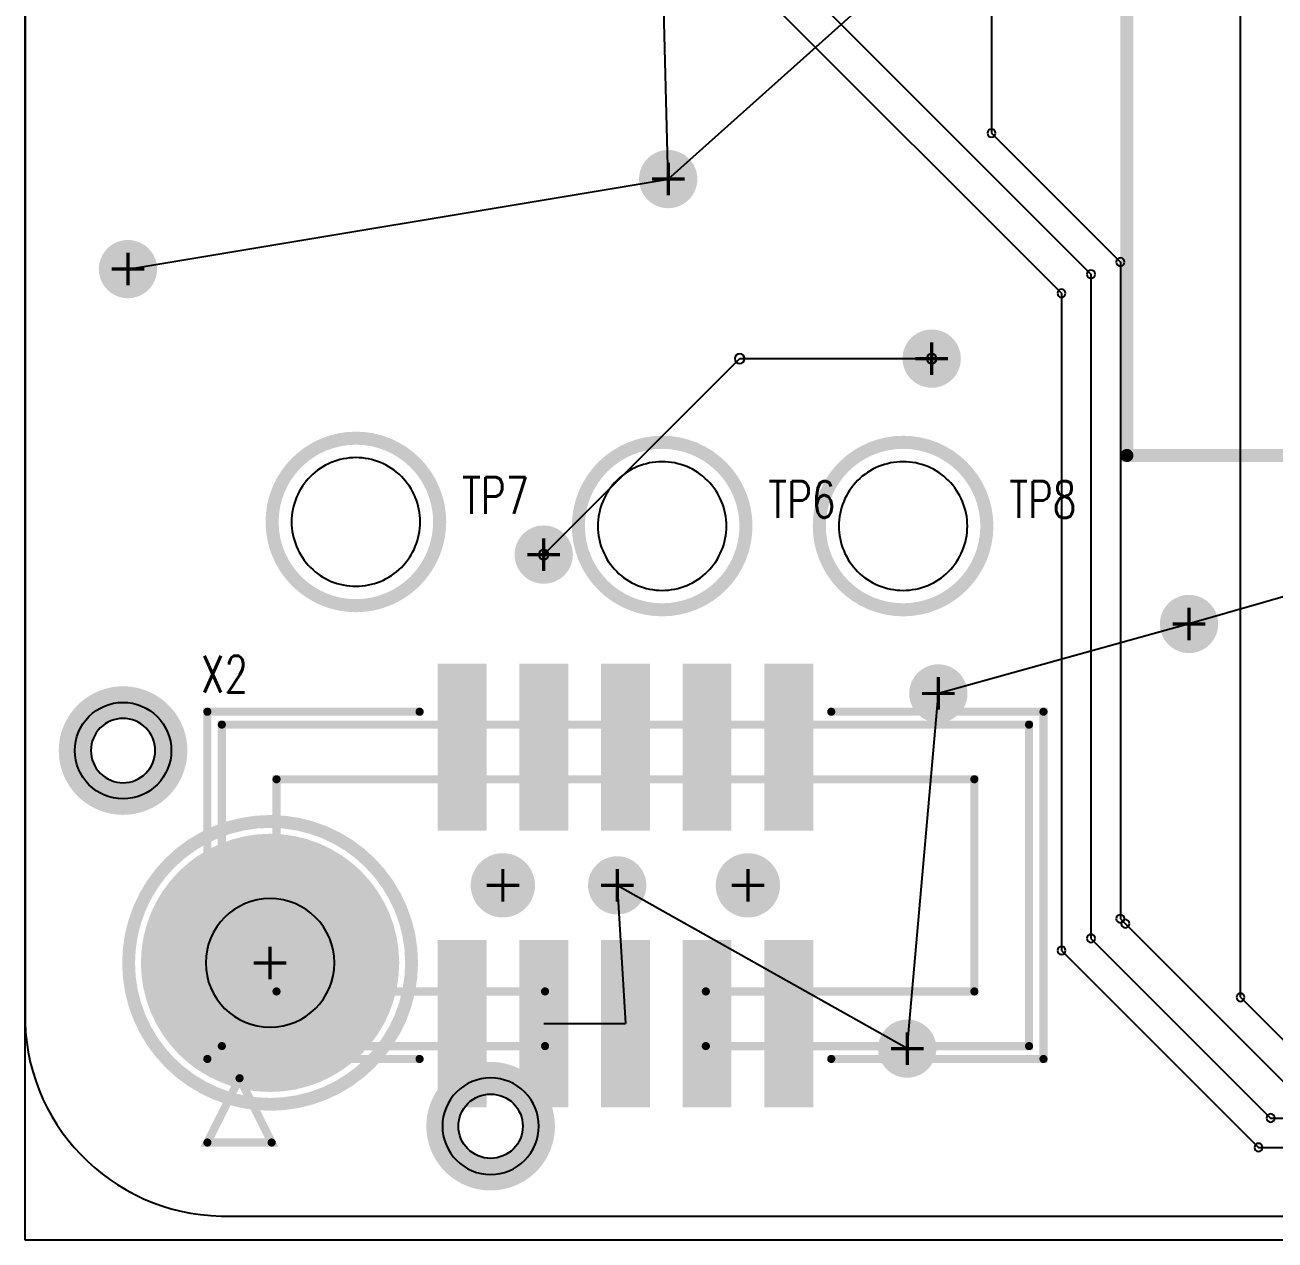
# Model space of a CAD drawing. Extents: x 0 to 113, y -1 to 56.
# Drawn here: x 0 to 19.43, y -0.5 to 18.4 of the extents above; entities that cross this region are included whole.
import ezdxf

# ---------------------------------------------------------------- set-up
doc = ezdxf.new("R2010")
doc.units = 0
doc.header["$MEASUREMENT"] = 0
for name, pattern in [('KEEPOUT_00000100$0', [2, 1, 1]), ('KEEPOUT_00010000$0', [2, 1, 1]), ('KEEPOUT_10000000$0', [2, 1, 1]), ('POUR_01_-1_0_000000', [2, 1, 1]), ('SIG_0', [2, 1, 1]), ('SIG_29', [2, 1, 1]), ('SIG_38', [2, 1, 1]), ('SIG_62', [2, 1, 1]), ('SIG_64', [2, 1, 1]), ('SIG_65', [2, 1, 1])]:
    doc.linetypes.add(name, pattern=pattern)
doc.layers.get('0').update_dxf_attribs({"linetype": 'CONTINUOUS'})
for name, color, linetype in [('BOARD_OUTLINE_00', 254, 'CONTINUOUS'), ('DRIL_PLTE_THRU_01', 176, 'CONTINUOUS'), ('DRIL_PLTE_THRU_02', 255, 'CONTINUOUS'), ('DRIL_SYMBOL', 254, 'CONTINUOUS'), ('KEEPOUT_00', 130, 'CONTINUOUS'), ('KEEPOUT_01', 130, 'CONTINUOUS'), ('KEEPOUT_02', 23, 'CONTINUOUS'), ('LINK_00', 254, 'CONTINUOUS'), ('PADS_BOT', 253, 'CONTINUOUS'), ('PADS_INNER', 254, 'CONTINUOUS'), ('PADS_TOP', 254, 'CONTINUOUS'), ('PART_BOT_COPPER_21', 67, 'CONTINUOUS'), ('PART_BOT_COPPER_26', 254, 'CONTINUOUS'), ('PART_NAME_01', 254, 'CONTINUOUS'), ('PART_TOP_2DLINE_26', 254, 'CONTINUOUS'), ('PART_TOP_COPPER_15', 253, 'CONTINUOUS'), ('PART_TOP_COPPER_21', 67, 'CONTINUOUS'), ('PART_TOP_COPPER_26', 254, 'CONTINUOUS'), ('POUR_HEADER_02', 34, 'CONTINUOUS'), ('TRACE_02', 34, 'CONTINUOUS')]:
    doc.layers.add(name, color=color, linetype=linetype)
doc.styles.add('W0$0206446667', font='simplex', dxfattribs={"width": 0.75})

# ---------------------------------------------------------------- blocks, each defined once
blk = doc.blocks.new('DRIL_SYMBOL_0$5')
at = {"layer": 'DRIL_SYMBOL', "const_width": 0.0508}
for points in [[(0, -0.254), (0, 0.254)], [(-0.254, 0), (0.254, 0)]]:
    blk.add_lwpolyline(points, dxfattribs=at)
blk = doc.blocks.new('DRIL_HOLE_0$5')
at = {"const_width": 0.25}
blk.add_lwpolyline([(-0.125, 0, 1), (0.125, 0, 1)], format="xyb", close=True, dxfattribs=at)
blk.add_blockref('DRIL_SYMBOL_0$5', (0, 0))
blk = doc.blocks.new('PAD_50')
at = {"const_width": 0.4532}
blk.add_lwpolyline([(0, -0.2266, 1), (0, 0.2266, 1)], format="xyb", close=True, dxfattribs=at)
blk = doc.blocks.new('SMOOTH_0$5')
at = {"const_width": 0.25}
blk.add_lwpolyline([(-0.125, 0, 1), (0.125, 0, 1)], format="xyb", close=True, dxfattribs=at)
blk = doc.blocks.new('PART_BODY_BOT_7')
at = {"layer": 'KEEPOUT_01', "linetype": 'KEEPOUT_00010000$0'}
blk.add_lwpolyline([(0, -0.75, -0.414214), (-0.75, 0, -0.414214), (0, 0.75, -0.414214), (0.75, 0, -0.414214)], format="xyb", close=True, dxfattribs=at)
at = {"layer": 'KEEPOUT_01', "linetype": 'KEEPOUT_10000000$0'}
blk.add_lwpolyline([(0, -0.75, -0.414214), (-0.75, 0, -0.414214), (0, 0.75, -0.414214), (0.75, 0, -0.414214)], format="xyb", close=True, dxfattribs=at)
at = {"layer": 'PART_BOT_COPPER_21', "const_width": 0.5}
blk.add_lwpolyline([(0, -0.75, -0.414214), (-0.75, 0, -0.414214), (0, 0.75, -0.414214), (0.75, 0, -0.414214), (0, -0.75)], format="xyb", dxfattribs=at)
at = {"layer": 'PART_BOT_COPPER_21'}
for p in [(-0.75, 0), (0, -0.75)]:
    blk.add_blockref('SMOOTH_0$5', p, dxfattribs=at)
blk = doc.blocks.new('DRIL_HOLE_0')
blk.add_lwpolyline([(0, 0, 1), (0, 0, 1)], format="xyb", close=True)
blk = doc.blocks.new('PAD_0')
blk.add_lwpolyline([(0, 0, 1), (0, 0, 1)], format="xyb", close=True)
blk = doc.blocks.new('PAD_4')
blk.add_lwpolyline([(0, -0.5), (0, -0.5, 0.414214), (0.5, 0), (0.5, 0, 0.414214), (0, 0.5), (0, 0.5, 0.414214), (-0.5, 0), (-0.5, 0, 0.414214)], format="xyb", close=True)
blk = doc.blocks.new('STK_BOT_13')
at = {"layer": 'DRIL_PLTE_THRU_01'}
blk.add_blockref('DRIL_HOLE_0', (0, 0), dxfattribs=at)
at = {"layer": 'DRIL_PLTE_THRU_02'}
blk.add_blockref('DRIL_HOLE_0', (0, 0), dxfattribs=at)
at = {"layer": 'PADS_BOT'}
blk.add_blockref('PAD_4', (0, 0), dxfattribs=at)
at = {"layer": 'PADS_INNER'}
blk.add_blockref('PAD_0', (0, 0), dxfattribs=at)
at = {"layer": 'PADS_TOP'}
blk.add_blockref('PAD_0', (0, 0), dxfattribs=at)
blk = doc.blocks.new('PART_BODY_TOP_26')
at = {"layer": 'KEEPOUT_00', "linetype": 'KEEPOUT_00000100$0'}
blk.add_lwpolyline([(-1, 0, 1), (1, 0, 1)], format="xyb", close=True, dxfattribs=at)
at = {"layer": 'KEEPOUT_01', "linetype": 'KEEPOUT_10000000$0'}
blk.add_lwpolyline([(-1, 0, 1), (1, 0, 1)], format="xyb", close=True, dxfattribs=at)
at = {"layer": 'KEEPOUT_01', "linetype": 'KEEPOUT_00010000$0'}
blk.add_lwpolyline([(-1, 0, 1), (1, 0, 1)], format="xyb", close=True, dxfattribs=at)
at = {"layer": 'KEEPOUT_02', "linetype": 'KEEPOUT_10000000$0'}
blk.add_lwpolyline([(-1, 0, 1), (1, 0, 1)], format="xyb", close=True, dxfattribs=at)
at = {"layer": 'KEEPOUT_02', "linetype": 'KEEPOUT_00010000$0'}
blk.add_lwpolyline([(-1, 0, 1), (1, 0, 1)], format="xyb", close=True, dxfattribs=at)
at = {"layer": 'PART_TOP_2DLINE_26', "const_width": 0.2}
blk.add_lwpolyline([(-2.2, 0, 1), (2.2, 0, 1)], format="xyb", close=True, dxfattribs=at)
blk = doc.blocks.new('DRIL_SYMBOL_3')
at = {"layer": 'DRIL_SYMBOL', "const_width": 0.0508}
for points in [[(0, -0.254), (0, 0.254)], [(-0.254, 0), (0.254, 0)]]:
    blk.add_lwpolyline(points, dxfattribs=at)
blk = doc.blocks.new('DRIL_HOLE_3')
at = {"const_width": 1.5}
blk.add_lwpolyline([(-0.75, 0, 1), (0.75, 0, 1)], format="xyb", close=True, dxfattribs=at)
blk.add_blockref('DRIL_SYMBOL_3', (0, 0))
blk = doc.blocks.new('PAD_34')
at = {"const_width": 2.008}
blk.add_lwpolyline([(0, -1.004, 1), (0, 1.004, 1)], format="xyb", close=True, dxfattribs=at)
blk = doc.blocks.new('STK_TOP_38')
at = {"layer": 'DRIL_PLTE_THRU_01'}
blk.add_blockref('DRIL_HOLE_3', (0, 0), dxfattribs=at)
at = {"layer": 'DRIL_PLTE_THRU_02'}
blk.add_blockref('DRIL_HOLE_3', (0, 0), dxfattribs=at)
at = {"layer": 'PADS_BOT'}
blk.add_blockref('PAD_34', (0, 0), dxfattribs=at)
at = {"layer": 'PADS_INNER'}
blk.add_blockref('PAD_34', (0, 0), dxfattribs=at)
at = {"layer": 'PADS_TOP'}
blk.add_blockref('PAD_34', (0, 0), dxfattribs=at)
blk = doc.blocks.new('SMOOTH_0$2032')
at = {"const_width": 0.1016}
blk.add_lwpolyline([(-0.0508, 0, 1), (0.0508, 0, 1)], format="xyb", close=True, dxfattribs=at)
blk = doc.blocks.new('PART_BODY_BOT_25')
at = {"layer": 'PART_BOT_COPPER_26', "const_width": 0.203}
blk.add_lwpolyline([(-17, -23), (-17, 23), (17, 23), (17, -23), (-17, -23)], dxfattribs=at)
at = {"layer": 'PART_BOT_COPPER_26'}
blk.add_blockref('SMOOTH_0$2032', (-17, -23), dxfattribs=at)
blk.add_blockref('SMOOTH_0$2032', (-17, -23), dxfattribs=at)
blk = doc.blocks.new('SMOOTH_0$127')
at = {"const_width": 0.0635}
blk.add_lwpolyline([(-0.03175, 0, 1), (0.03175, 0, 1)], format="xyb", close=True, dxfattribs=at)
blk = doc.blocks.new('PART_BODY_TOP_23')
at = {"layer": 'PART_TOP_COPPER_15', "const_width": 0.127}
blk.add_lwpolyline([(1.25, -1.65), (1.25, -2.5), (6.275, -2.5), (6.275, 2.5), (-6.275, 2.5), (-6.275, -2.5), (-1.25, -2.5), (-1.25, -1.65), (-5.425, -1.65), (-5.425, 1.65), (5.425, 1.65), (5.425, -1.65), (1.25, -1.65)], dxfattribs=at)
at = {"layer": 'PART_TOP_COPPER_26', "const_width": 0.127}
for points in [[(-3.2, 2.7), (-6.5, 2.7), (-6.5, -2.7), (-3.2, -2.7)], [(3.2, 2.7), (6.5, 2.7), (6.5, -2.7), (3.2, -2.7)]]:
    blk.add_lwpolyline(points, dxfattribs=at)
blk.add_lwpolyline([(-6.5, -4), (-5.5, -4), (-6, -3)], close=True, dxfattribs=at)
at = {"layer": 'PART_TOP_COPPER_15'}
for p in [(-6.275, 2.5), (6.275, 2.5), (-5.425, 1.65), (5.425, 1.65), (-5.425, -1.65), (-1.25, -1.65), (1.25, -1.65), (1.25, -1.65), (5.425, -1.65), (-6.275, -2.5), (-1.25, -2.5), (1.25, -2.5), (6.275, -2.5)]:
    blk.add_blockref('SMOOTH_0$127', p, dxfattribs=at)
at = {"layer": 'PART_TOP_COPPER_26'}
for p in [(-6.5, 2.7), (-3.2, 2.7), (3.2, 2.7), (6.5, 2.7), (-6.5, -2.7), (-3.2, -2.7), (3.2, -2.7), (6.5, -2.7), (-6, -3), (-6.5, -4), (-5.5, -4)]:
    blk.add_blockref('SMOOTH_0$127', p, dxfattribs=at)
blk = doc.blocks.new('PAD_31')
at = {"const_width": 0.76}
blk.add_lwpolyline([(-1.3, 0), (1.3, 0)], dxfattribs=at)
blk = doc.blocks.new('STK_TOP_33')
at = {"layer": 'DRIL_PLTE_THRU_01'}
blk.add_blockref('DRIL_HOLE_0', (0, 0), dxfattribs=at)
at = {"layer": 'DRIL_PLTE_THRU_02'}
blk.add_blockref('DRIL_HOLE_0', (0, 0), dxfattribs=at)
at = {"layer": 'PADS_BOT'}
blk.add_blockref('PAD_0', (0, 0), dxfattribs=at)
at = {"layer": 'PADS_INNER'}
blk.add_blockref('PAD_0', (0, 0), dxfattribs=at)
at = {"layer": 'PADS_TOP', "rotation": 90}
blk.add_blockref('PAD_31', (0, 0), dxfattribs=at)
blk = doc.blocks.new('DRIL_SYMBOL_1')
at = {"layer": 'DRIL_SYMBOL', "const_width": 0.0508}
for points in [[(0, -0.254), (0, 0.254)], [(-0.254, 0), (0.254, 0)]]:
    blk.add_lwpolyline(points, dxfattribs=at)
blk = doc.blocks.new('DRIL_HOLE_1')
at = {"const_width": 0.5}
blk.add_lwpolyline([(-0.25, 0, 1), (0.25, 0, 1)], format="xyb", close=True, dxfattribs=at)
blk.add_blockref('DRIL_SYMBOL_1', (0, 0))
blk = doc.blocks.new('STK_TOP_34')
at = {"layer": 'DRIL_PLTE_THRU_01'}
blk.add_blockref('DRIL_HOLE_1', (0, 0), dxfattribs=at)
at = {"layer": 'DRIL_PLTE_THRU_02'}
blk.add_blockref('DRIL_HOLE_1', (0, 0), dxfattribs=at)
at = {"layer": 'PADS_BOT'}
blk.add_blockref('PAD_0', (0, 0), dxfattribs=at)
at = {"layer": 'PADS_INNER'}
blk.add_blockref('PAD_0', (0, 0), dxfattribs=at)
at = {"layer": 'PADS_TOP'}
blk.add_blockref('PAD_0', (0, 0), dxfattribs=at)
blk = doc.blocks.new('PART_BODY_TOP_22')
at = {"layer": 'PART_TOP_2DLINE_26', "const_width": 0.2032}
blk.add_lwpolyline([(-1.3029, 0, 1), (1.3029, 0, 1)], format="xyb", close=True, dxfattribs=at)
blk = doc.blocks.new('PAD_30')
blk.add_lwpolyline([(0, -1), (0, -1, 0.414214), (1, 0), (1, 0, 0.414214), (0, 1), (0, 1, 0.414214), (-1, 0), (-1, 0, 0.414214)], format="xyb", close=True)
blk = doc.blocks.new('STK_TOP_32')
at = {"layer": 'DRIL_PLTE_THRU_01'}
blk.add_blockref('DRIL_HOLE_0', (0, 0), dxfattribs=at)
at = {"layer": 'DRIL_PLTE_THRU_02'}
blk.add_blockref('DRIL_HOLE_0', (0, 0), dxfattribs=at)
at = {"layer": 'PADS_BOT'}
blk.add_blockref('PAD_0', (0, 0), dxfattribs=at)
at = {"layer": 'PADS_INNER'}
blk.add_blockref('PAD_0', (0, 0), dxfattribs=at)
at = {"layer": 'PADS_TOP'}
blk.add_blockref('PAD_30', (0, 0), dxfattribs=at)
blk = doc.blocks.new('PART_BODY_TOP_7')
at = {"layer": 'KEEPOUT_01', "linetype": 'KEEPOUT_00010000$0'}
blk.add_lwpolyline([(0, -0.75, -0.414214), (-0.75, 0, -0.414214), (0, 0.75, -0.414214), (0.75, 0, -0.414214)], format="xyb", close=True, dxfattribs=at)
at = {"layer": 'KEEPOUT_01', "linetype": 'KEEPOUT_10000000$0'}
blk.add_lwpolyline([(0, -0.75, -0.414214), (-0.75, 0, -0.414214), (0, 0.75, -0.414214), (0.75, 0, -0.414214)], format="xyb", close=True, dxfattribs=at)
at = {"layer": 'PART_TOP_COPPER_21', "const_width": 0.5}
blk.add_lwpolyline([(0, -0.75, -0.414214), (-0.75, 0, -0.414214), (0, 0.75, -0.414214), (0.75, 0, -0.414214), (0, -0.75)], format="xyb", dxfattribs=at)
at = {"layer": 'PART_TOP_COPPER_21'}
for p in [(-0.75, 0), (0, -0.75)]:
    blk.add_blockref('SMOOTH_0$5', p, dxfattribs=at)
blk = doc.blocks.new('STK_TOP_13')
at = {"layer": 'DRIL_PLTE_THRU_01'}
blk.add_blockref('DRIL_HOLE_0', (0, 0), dxfattribs=at)
at = {"layer": 'DRIL_PLTE_THRU_02'}
blk.add_blockref('DRIL_HOLE_0', (0, 0), dxfattribs=at)
at = {"layer": 'PADS_BOT'}
blk.add_blockref('PAD_0', (0, 0), dxfattribs=at)
at = {"layer": 'PADS_INNER'}
blk.add_blockref('PAD_0', (0, 0), dxfattribs=at)
at = {"layer": 'PADS_TOP'}
blk.add_blockref('PAD_4', (0, 0), dxfattribs=at)
blk = doc.blocks.new('sad')
for centre, radius, start, end in [((15.027, 16.714), 0.0635, 0, 180), ((15.027, 16.714), 0.0635, 180, 0), ((17.031, 14.71), 0.0635, 0, 180), ((16.573, 14.521), 0.0635, 0, 180), ((17.031, 14.71), 0.0635, 180, 0), ((16.573, 14.521), 0.0635, 180, 0), ((16.116, 14.224), 0.0635, 0, 180), ((16.116, 14.224), 0.0635, 180, 0), ((11.113, 13.208), 0.0762, 0, 180), ((14.097, 13.208), 0.0762, 0, 180), ((11.113, 13.208), 0.0762, 180, 0), ((14.097, 13.208), 0.0762, 180, 0), ((8.065, 10.16), 0.0762, 0, 180), ((8.065, 10.16), 0.0762, 180, 0), ((17.031, 4.496), 0.0635, 0, 180), ((17.031, 4.496), 0.0635, 180, 0), ((17.107, 4.42), 0.0635, 0, 180), ((17.107, 4.42), 0.0635, 180, 0), ((16.573, 4.191), 0.0635, 0, 180), ((16.573, 4.191), 0.0635, 180, 0), ((16.116, 4.002), 0.0635, 0, 180), ((16.116, 4.002), 0.0635, 180, 0), ((18.898, 3.275), 0.0635, 0, 180), ((18.898, 3.275), 0.0635, 0, 180), ((18.898, 3.275), 0.0635, 180, 0), ((18.898, 3.275), 0.0635, 180, 0), ((19.367, 1.397), 0.0635, 0, 180), ((19.367, 1.397), 0.0635, 180, 0), ((19.178, 0.94), 0.0635, 0, 180), ((19.178, 0.94), 0.0635, 180, 0)]:
    blk.add_arc(centre, radius, start, end)
at = {"layer": 'BOARD_OUTLINE_00'}
for p, q in [((0, 50.927), (0, 3.048)), ((3.048, -0.127), (109.25, -0.127))]:
    blk.add_line(p, q, dxfattribs=at)
blk.add_arc((3.111, 2.984), 3.112, 178.8309, 268.8309, dxfattribs=at)
at = {"layer": 'LINK_00', "linetype": 'SIG_0'}
for p, q in [((10, 16), (9.8, 23.8)), ((10, 16), (13.8, 19.4)), ((1.6, 14.6), (10, 16)), ((19.9, 9.6), (18.098, 9.081)), ((18.098, 9.081), (14.2, 8)), ((13.716, 2.477), (14.2, 8)), ((13.716, 2.477), (9.207, 5.016)), ((9.207, 5.016), (9.335, 2.866)), ((8.065, 2.866), (9.335, 2.866))]:
    blk.add_line(p, q, dxfattribs=at)
at = {"layer": 'POUR_HEADER_02', "linetype": 'POUR_01_-1_0_000000'}
for p, q in [((0, -0.5), (0, 54.5)), ((112.75, -0.5), (0, -0.5))]:
    blk.add_line(p, q, dxfattribs=at)
at = {"layer": 'TRACE_02', "linetype": 'SIG_38'}
for q in [(18.898, 36.002), (19.811, 2.362)]:
    blk.add_line((18.898, 3.275), q, dxfattribs=at)
at = {"layer": 'TRACE_02', "linetype": 'SIG_65'}
for p, q in [((15.027, 26.608), (15.027, 16.714)), ((15.027, 16.714), (17.031, 14.71)), ((17.031, 14.71), (17.031, 4.496)), ((17.031, 4.496), (17.107, 4.42)), ((17.107, 4.42), (19.622, 1.905))]:
    blk.add_line(p, q, dxfattribs=at)
at = {"layer": 'TRACE_02', "linetype": 'SIG_64'}
for p, q in [((7.343, 23.751), (16.573, 14.521)), ((16.573, 14.521), (16.573, 4.191)), ((16.573, 4.191), (19.367, 1.397)), ((19.367, 1.397), (63.246, 1.397))]:
    blk.add_line(p, q, dxfattribs=at)
at = {"layer": 'TRACE_02', "linetype": 'SIG_62'}
for p, q in [((7.465, 22.875), (16.116, 14.224)), ((16.116, 14.224), (16.116, 4.002)), ((16.116, 4.002), (19.178, 0.94)), ((19.178, 0.94), (63.435, 0.94))]:
    blk.add_line(p, q, dxfattribs=at)
at = {"layer": 'TRACE_02', "linetype": 'SIG_29'}
for p, q in [((8.065, 10.16), (11.113, 13.208)), ((11.113, 13.208), (14.097, 13.208))]:
    blk.add_line(p, q, dxfattribs=at)
at = {"xscale": -1, "rotation": 270}
blk.add_blockref('PART_BODY_BOT_25', (40.132, 28.702), dxfattribs=at)
for name, p in [('PART_BODY_TOP_22', (5.144, 10.668)), ('PART_BODY_TOP_22', (9.906, 10.604)), ('PART_BODY_TOP_22', (13.652, 10.604)), ('STK_TOP_32', (5.144, 10.668)), ('STK_TOP_32', (9.906, 10.604)), ('STK_TOP_32', (13.652, 10.604)), ('STK_TOP_33', (6.795, 7.166)), ('STK_TOP_33', (8.065, 7.166)), ('STK_TOP_33', (9.335, 7.166)), ('STK_TOP_33', (10.604, 7.166)), ('STK_TOP_33', (11.874, 7.166)), ('PART_BODY_TOP_23', (9.335, 5.016)), ('PART_BODY_TOP_26', (3.81, 3.81)), ('STK_TOP_38', (3.81, 3.81)), ('STK_TOP_34', (7.429, 5.016)), ('STK_TOP_34', (11.239, 5.016)), ('STK_TOP_33', (6.795, 2.866)), ('STK_TOP_33', (8.065, 2.866)), ('STK_TOP_33', (9.335, 2.866)), ('STK_TOP_33', (10.604, 2.866)), ('STK_TOP_33', (11.874, 2.866))]:
    blk.add_blockref(name, p)
at = {"rotation": 270}
for name in ['PART_BODY_TOP_7', 'STK_TOP_13']:
    blk.add_blockref(name, (1.524, 7.112), dxfattribs=at)
at = {"xscale": -1}
for name in ['PART_BODY_BOT_7', 'STK_BOT_13']:
    blk.add_blockref(name, (7.239, 1.27), dxfattribs=at)
at = {"layer": 'DRIL_PLTE_THRU_01'}
for p in [(10, 16), (1.6, 14.6), (14.097, 13.208), (8.065, 10.16), (18.098, 9.081), (14.2, 8), (9.207, 5.016), (13.716, 2.477)]:
    blk.add_blockref('DRIL_HOLE_0$5', p, dxfattribs=at)
at = {"layer": 'DRIL_PLTE_THRU_02'}
for p in [(10, 16), (1.6, 14.6), (14.097, 13.208), (8.065, 10.16), (18.098, 9.081), (14.2, 8), (9.207, 5.016), (13.716, 2.477)]:
    blk.add_blockref('DRIL_HOLE_0$5', p, dxfattribs=at)
at = {"layer": 'PADS_BOT'}
for p in [(10, 16), (1.6, 14.6), (14.097, 13.208), (8.065, 10.16), (18.098, 9.081), (14.2, 8), (9.207, 5.016), (13.716, 2.477)]:
    blk.add_blockref('PAD_50', p, dxfattribs=at)
at = {"layer": 'PADS_INNER'}
for p in [(10, 16), (1.6, 14.6), (14.097, 13.208), (8.065, 10.16), (18.098, 9.081), (14.2, 8), (9.207, 5.016), (13.716, 2.477)]:
    blk.add_blockref('PAD_50', p, dxfattribs=at)
at = {"layer": 'PADS_TOP'}
for p in [(10, 16), (1.6, 14.6), (14.097, 13.208), (8.065, 10.16), (18.098, 9.081), (14.2, 8), (9.207, 5.016), (13.716, 2.477)]:
    blk.add_blockref('PAD_50', p, dxfattribs=at)
at = {"layer": 'PART_NAME_01', "style": 'W0$0206446667', "width": 0.75}
for s, p in [('TP7', (6.795, 10.795)), ('TP6', (11.557, 10.732)), ('TP8', (15.303, 10.732)), ('X2', (2.735, 8.017))]:
    blk.add_text(s, height=0.569, dxfattribs=at).set_placement(p)

msp = doc.modelspace()

# ---------------------------------------------------------------- block references
at = {"linetype": 'Continuous'}
msp.add_blockref('sad', (0, 0), dxfattribs=at)

doc.saveas('drawing.dxf')
